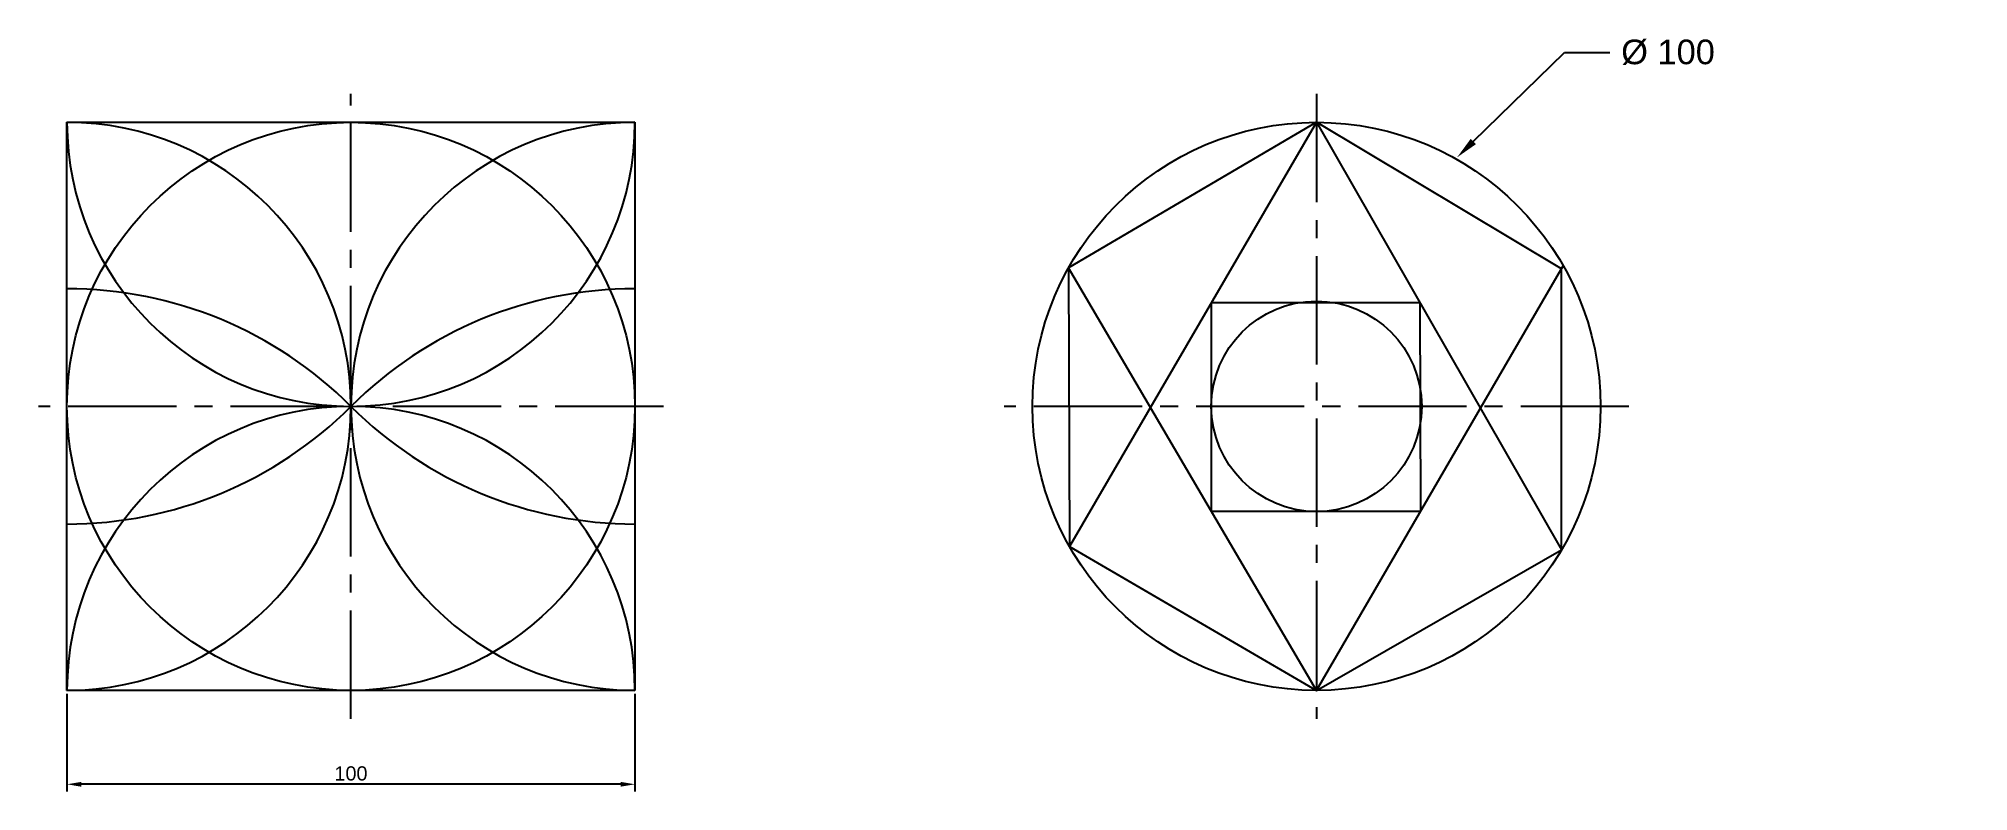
# Model space of a CAD drawing. Header units: millimetres. Extents: x 2052 to 2392, y 2196 to 2328.
import ezdxf
from ezdxf import colors
from ezdxf.entities.mleader import LeaderData, LeaderLine
from ezdxf.math import Vec2, Vec3

# ---------------------------------------------------------------- set-up
doc = ezdxf.new("R2010")
doc.units = ezdxf.units.MM
doc.linetypes.add('CENTER2', pattern=[28.575, 19.05, -3.175, 3.175, -3.175])
doc.styles.get("Standard").update_dxf_attribs({"font": 'arial.ttf'})
doc.dimstyles.new('ISO-25', dxfattribs={"dimtxt": 2.5, "dimasz": 2.5, "dimexe": 1.25, "dimexo": 0.625, "dimtad": 1, "dimtxsty": 'Standard', "dimcen": 2.5, "dimadec": 0, "dimazin": 0, "dimtfac": 1, "dimtmove": 0, "dimatfit": 3, "dimfxl": 1, "dimarcsym": 0})

# ---------------------------------------------------------------- blocks, each defined once
blk = doc.blocks.new('*D7')
at = {"color": 0, "lineweight": -2, "transparency": 16777216}
for p, q in [((2057.28, 2212.69), (2057.28, 2195.54)), ((2157.28, 2212.69), (2157.28, 2195.54)), ((2154.78, 2196.79), (2059.78, 2196.79))]:
    blk.add_line(p, q, dxfattribs=at)
at = {"color": 0, "transparency": 16777216}
for points in [[(2059.78, 2197.21), (2059.78, 2196.37), (2057.28, 2196.79)], [(2154.78, 2197.21), (2154.78, 2196.37), (2157.28, 2196.79)]]:
    blk.add_solid(points, dxfattribs=at)
at = {"layer": 'Defpoints', "color": 0, "transparency": 16777216}
for p in [(2057.28, 2213.32), (2157.28, 2213.32), (2057.28, 2196.79)]:
    blk.add_point(p, dxfattribs=at)
at = {"color": 0, "transparency": 16777216, "insert": (2107.28, 2198.69), "char_height": 2.5, "attachment_point": 5}
blk.add_mtext('100', dxfattribs=at)

msp = doc.modelspace()

# ---------------------------------------------------------------- linework, layer by layer
at = {"linetype": 'CENTER2'}
for p, q in [((2107.283, 2208.316), (2107.283, 2318.316)), ((2277.283, 2318.316), (2277.283, 2208.316)), ((2162.283, 2263.316), (2052.283, 2263.316)), ((2332.283, 2263.316), (2222.283, 2263.316))]:
    msp.add_line(p, q, dxfattribs=at)
for p, q in [((2057.283, 2313.316), (2157.283, 2313.316)), ((2057.283, 2213.316), (2057.283, 2313.316)), ((2157.283, 2313.316), (2157.283, 2213.316)), ((2277.283, 2313.316), (2233.626, 2287.688)), ((2277.283, 2313.316), (2233.781, 2238.667)), ((2277.283, 2313.316), (2320.44, 2238.067)), ((2320.44, 2287.551), (2277.283, 2313.316)), ((2277.283, 2213.316), (2233.626, 2287.688)), ((2233.626, 2287.688), (2233.781, 2238.667)), ((2277.283, 2213.316), (2320.734, 2288.055)), ((2320.44, 2238.067), (2320.44, 2287.551)), ((2295.51, 2281.535), (2258.763, 2281.535)), ((2258.763, 2281.535), (2258.763, 2244.866)), ((2295.625, 2244.866), (2295.51, 2281.535)), ((2258.763, 2244.866), (2295.625, 2244.866)), ((2233.781, 2238.667), (2277.283, 2213.316)), ((2277.283, 2213.316), (2320.44, 2238.067)), ((2157.283, 2213.316), (2057.283, 2213.316))]:
    msp.add_line(p, q)
for centre, radius in [((2107.283, 2263.316), 50), ((2277.283, 2263.316), 50), ((2277.283, 2263.316), 18.52)]:
    msp.add_circle(centre, radius)
for centre, radius, start, end in [((2057.283, 2263.316), 50, 270, 90), ((2107.283, 2313.316), 50, 180, 0), ((2157.283, 2263.316), 50, 90, 270), ((2057.283, 2213.316), 70.711, 45, 90), ((2157.283, 2213.316), 70.711, 90, 135), ((2107.283, 2213.316), 50, 0, 180), ((2057.283, 2313.316), 70.711, 270, 315), ((2157.283, 2313.316), 70.711, 225, 270)]:
    msp.add_arc(centre, radius, start, end)

# ---------------------------------------------------------------- dimensions: what is measured, and where the dimension line sits
dim = msp.add_linear_dim(base=(2057.283, 2196.79), p1=(2157.283, 2213.316), p2=(2057.283, 2213.316), dimstyle='ISO-25')
dim.commit()
dim.dimension.update_dxf_attribs({"geometry": '*D7', "text_midpoint": (2107.283, 2198.691)})

# ---------------------------------------------------------------- leaders
ml = msp.add_multileader_mtext('Standard')
ml.set_content('{\\C256;Ø 100}', color=256)
ml.set_leader_properties()
ml.build(insert=Vec2(0, 0))
ctx = ml.context
ctx.base_point, ctx.char_height, ctx.plane_origin = Vec3(2328.933, 2325.624), 4.3333, Vec3(2302.032, 2307.141)
notes = []
notes.append((ctx, [(0, (1, 1, 0), (2320.933, 2325.624), (1, 0), 8, [(0, [(2302.032, 2307.141)], 0, [])])]))
ctx.mtext.insert, ctx.mtext.width, ctx.mtext.flow_direction = Vec3(2330.933, 2327.878), 61.12781, 5
for ctx, leaders in notes:
    for number, flags, end, landing, length, lines in leaders:
        leader = LeaderData()
        leader.index, (leader.has_last_leader_line, leader.has_dogleg_vector, leader.attachment_direction) = number, flags
        leader.last_leader_point, leader.dogleg_vector, leader.dogleg_length = Vec3(end), Vec3(landing), length
        for number, points, colour, breaks in lines:
            line = LeaderLine()
            line.index, line.vertices, line.color, line.breaks = number, Vec3.list(points), colors.encode_raw_color(colour), breaks
            leader.lines.append(line)
        ctx.leaders.append(leader)

doc.saveas('drawing.dxf')
